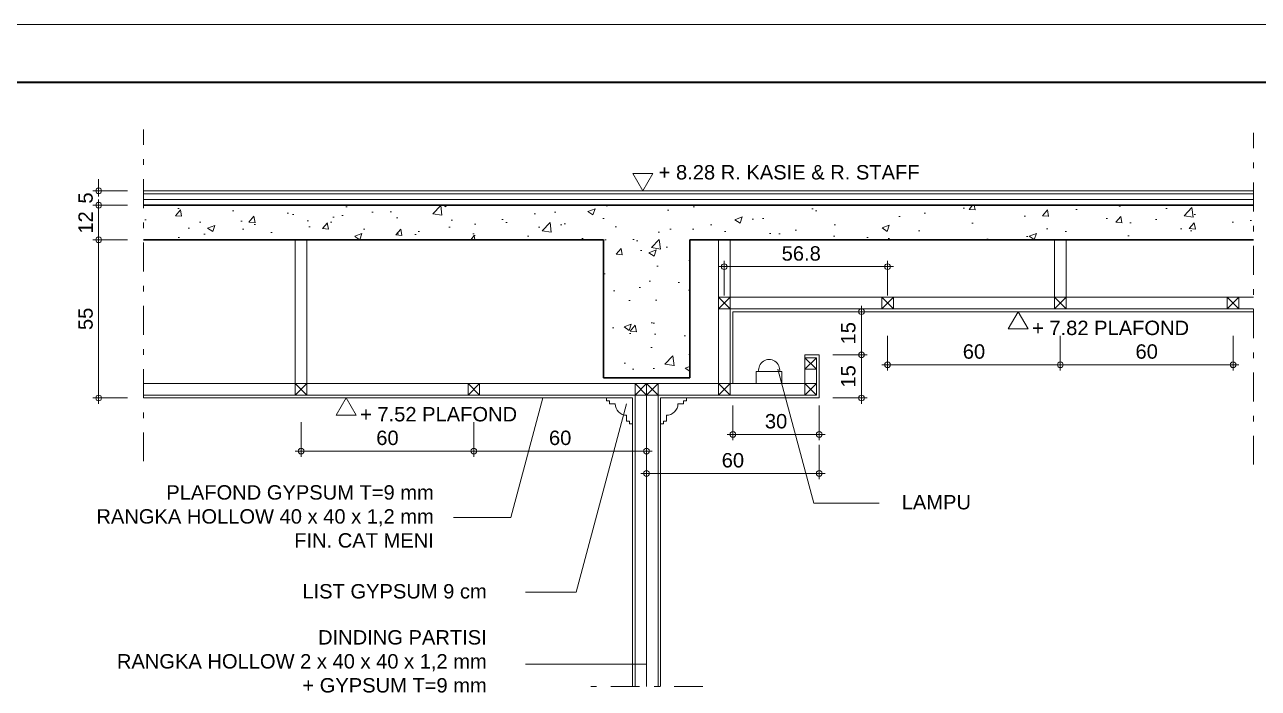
# Model space of a CAD drawing. Header units: millimetres. Extents: x -11 to 1625, y -267 to 180.
# Drawn here: x 941.52 to 962.95, y -113.53 to -102 of the extents above; entities that cross this region are included whole.
import ezdxf
from ezdxf.enums import TextEntityAlignment as Align

# ---------------------------------------------------------------- set-up
doc = ezdxf.new("R2010")
doc.units = ezdxf.units.MM
doc.linetypes.add('DASHDOT', pattern=[1, 0.5, -0.25, 0, -0.25])
for name, color, linetype, lineweight in [('ars', 11, 'Continuous', 5), ('blk', 1, 'Continuous', 30), ('GRS KOP', 1, 'Continuous', 35), ('kop', 7, 'Continuous', 20), ('lan', 7, 'Continuous', 15), ('not', 7, 'Continuous', 20), ('PARTISI', 190, 'Continuous', 9), ('pla', 213, 'Continuous', 15), ('u', 6, 'Continuous', 20)]:
    doc.layers.add(name, color=color, linetype=linetype, lineweight=lineweight)
doc.styles.add('BARU', font='complex.shx')
doc.styles.add('S', font='SIMPLEX', dxfattribs={"width": 1.1})
doc.styles.get("Standard").update_dxf_attribs({"font": 'ARIALUNI.TTF'})
doc.linetypes.add('BATTING', pattern='A,0.0001,-0.1,[134,ltypeshp.shx,S=0.1,R=0,X=-0.1,Y=0],-0.2,[134,ltypeshp.shx,S=0.1,R=180,X=0.1,Y=0],-0.1', length=0.4001)
doc.dimstyles.new('SK-20', dxfattribs={"dimtxt": 0.25, "dimasz": 0.1, "dimexe": 0.1, "dimexo": 0, "dimgap": 0.1, "dimtad": 1, "dimdec": 0, "dimlfac": 20, "dimzin": 12, "dimdsep": 46, "dimtxsty": 'Standard', "dimblk": 'BULAT', "dimcen": 0.1, "dimdle": 0.1, "dimclrd": 256, "dimclre": 256, "dimclrt": 256, "dimadec": 0, "dimazin": 3, "dimtfac": 1, "dimtdec": 0, "dimtix": 1, "dimtofl": 0, "dimtmove": 0, "dimatfit": 3, "dimldrblk": 'BULAT', "dimfxl": 0, "dimtolj": 1, "dimtzin": 0, "dimlwd": -1, "dimlwe": -1, "dimarcsym": 0})

# ---------------------------------------------------------------- blocks, each defined once
blk = doc.blocks.new('BULAT')
for p, q in [((-1, 0), (1, 0)), ((0, -1), (0, 1))]:
    blk.add_line(p, q)
blk.add_circle((0, 0), 0.5)
blk = doc.blocks.new('*D2758')
at = {"layer": 'Defpoints', "color": 0, "ltscale": 0.15}
for p in [(955.556, -107.737), (955.556, -108.487), (956.056, -108.487)]:
    blk.add_point(p, dxfattribs=at)
at = {"layer": 'u', "ltscale": 0.15}
for p, q in [((955.556, -107.737), (956.156, -107.737)), ((956.056, -107.837), (956.056, -108.387)), ((955.556, -108.487), (956.156, -108.487))]:
    blk.add_line(p, q, dxfattribs=at)
at = {"layer": 'u', "ltscale": 0.15, "xscale": 0.1, "yscale": 0.1, "zscale": 0.1}
for p, rotation in [((956.056, -107.737), 90), ((956.056, -108.487), 270)]:
    blk.add_blockref('BULAT', p, dxfattribs=dict(at, rotation=rotation))
at = {"layer": 'u', "ltscale": 0.15, "insert": (955.828, -108.112), "char_height": 0.25, "attachment_point": 5, "rotation": 90}
blk.add_mtext('\\A1;15', dxfattribs=at)
blk = doc.blocks.new('*D2759')
at = {"layer": 'Defpoints', "color": 0, "ltscale": 0.15}
for p in [(955.556, -106.987), (955.556, -107.737), (956.056, -107.737)]:
    blk.add_point(p, dxfattribs=at)
at = {"layer": 'u', "ltscale": 0.15}
for p, q in [((955.556, -106.987), (956.156, -106.987)), ((956.056, -107.087), (956.056, -107.637)), ((955.556, -107.737), (956.156, -107.737))]:
    blk.add_line(p, q, dxfattribs=at)
at = {"layer": 'u', "ltscale": 0.15, "xscale": 0.1, "yscale": 0.1, "zscale": 0.1}
for p, rotation in [((956.056, -106.987), 90), ((956.056, -107.737), 270)]:
    blk.add_blockref('BULAT', p, dxfattribs=dict(at, rotation=rotation))
at = {"layer": 'u', "ltscale": 0.15, "insert": (955.828, -107.362), "char_height": 0.25, "attachment_point": 5, "rotation": 90}
blk.add_mtext('\\A1;15', dxfattribs=at)
blk = doc.blocks.new('*D2760')
at = {"layer": 'Defpoints', "color": 0, "ltscale": 0.15}
for p in [(953.823, -108.62), (955.323, -108.62), (953.823, -109.12)]:
    blk.add_point(p, dxfattribs=at)
at = {"layer": 'u', "ltscale": 0.15}
for p, q in [((953.823, -108.62), (953.823, -109.22)), ((955.323, -108.62), (955.323, -109.22)), ((955.223, -109.12), (953.923, -109.12))]:
    blk.add_line(p, q, dxfattribs=at)
at = {"layer": 'u', "ltscale": 0.15, "xscale": 0.1, "yscale": 0.1, "zscale": 0.1, "rotation": 180}
blk.add_blockref('BULAT', (953.823, -109.12), dxfattribs=at)
at = {"layer": 'u', "ltscale": 0.15, "xscale": 0.1, "yscale": 0.1, "zscale": 0.1}
blk.add_blockref('BULAT', (955.323, -109.12), dxfattribs=at)
at = {"layer": 'u', "ltscale": 0.15, "insert": (954.573, -108.892), "char_height": 0.25, "attachment_point": 5}
blk.add_mtext('\\A1;30', dxfattribs=at)
blk = doc.blocks.new('PEIL')
blk.add_lwpolyline([(-0.188, 0.325), (0.188, 0.325), (0, 0)], close=True)
at = {"style": 'S', "width": 1.1, "flags": 4}
blk.add_attdef('CAT', (0.265, 0.036), '', height=0.2, dxfattribs=at)
blk = doc.blocks.new('*D2761')
at = {"layer": 'Defpoints', "color": 0, "ltscale": 0.15}
for p in [(949.323, -108.909), (952.323, -108.909), (949.323, -109.409)]:
    blk.add_point(p, dxfattribs=at)
at = {"layer": 'u', "ltscale": 0.15}
for p, q in [((949.323, -108.909), (949.323, -109.509)), ((952.323, -108.909), (952.323, -109.509)), ((952.223, -109.409), (949.423, -109.409))]:
    blk.add_line(p, q, dxfattribs=at)
at = {"layer": 'u', "ltscale": 0.15, "xscale": 0.1, "yscale": 0.1, "zscale": 0.1, "rotation": 180}
blk.add_blockref('BULAT', (949.323, -109.409), dxfattribs=at)
at = {"layer": 'u', "ltscale": 0.15, "xscale": 0.1, "yscale": 0.1, "zscale": 0.1}
blk.add_blockref('BULAT', (952.323, -109.409), dxfattribs=at)
at = {"layer": 'u', "ltscale": 0.15, "insert": (950.823, -109.181), "char_height": 0.25, "attachment_point": 5}
blk.add_mtext('\\A1;60', dxfattribs=at)
blk = doc.blocks.new('*D2762')
at = {"layer": 'Defpoints', "color": 0, "ltscale": 0.15}
for p in [(956.51, -107.409), (959.51, -107.409), (956.51, -107.909)]:
    blk.add_point(p, dxfattribs=at)
at = {"layer": 'u', "ltscale": 0.15}
for p, q in [((956.51, -107.409), (956.51, -108.009)), ((959.51, -107.409), (959.51, -108.009)), ((959.41, -107.909), (956.61, -107.909))]:
    blk.add_line(p, q, dxfattribs=at)
at = {"layer": 'u', "ltscale": 0.15, "xscale": 0.1, "yscale": 0.1, "zscale": 0.1, "rotation": 180}
blk.add_blockref('BULAT', (956.51, -107.909), dxfattribs=at)
at = {"layer": 'u', "ltscale": 0.15, "xscale": 0.1, "yscale": 0.1, "zscale": 0.1}
blk.add_blockref('BULAT', (959.51, -107.909), dxfattribs=at)
at = {"layer": 'u', "ltscale": 0.15, "insert": (958.01, -107.681), "char_height": 0.25, "attachment_point": 5}
blk.add_mtext('\\A1;60', dxfattribs=at)
blk = doc.blocks.new('PEILA')
blk.add_lwpolyline([(-0.188, -0.325), (0.188, -0.325), (0, 0)], close=True)
at = {"style": 'S', "width": 1.1, "flags": 4}
blk.add_attdef('CAT', (0.265, -0.289), '', height=0.2, dxfattribs=at)
blk = doc.blocks.new('*D2763')
at = {"layer": 'Defpoints', "color": 0, "ltscale": 0.15}
for p in [(946.323, -108.909), (949.323, -108.909), (946.323, -109.409)]:
    blk.add_point(p, dxfattribs=at)
at = {"layer": 'u', "ltscale": 0.15}
for p, q in [((946.323, -108.909), (946.323, -109.509)), ((949.323, -108.909), (949.323, -109.509)), ((949.223, -109.409), (946.423, -109.409))]:
    blk.add_line(p, q, dxfattribs=at)
at = {"layer": 'u', "ltscale": 0.15, "xscale": 0.1, "yscale": 0.1, "zscale": 0.1, "rotation": 180}
blk.add_blockref('BULAT', (946.323, -109.409), dxfattribs=at)
at = {"layer": 'u', "ltscale": 0.15, "xscale": 0.1, "yscale": 0.1, "zscale": 0.1}
blk.add_blockref('BULAT', (949.323, -109.409), dxfattribs=at)
at = {"layer": 'u', "ltscale": 0.15, "insert": (947.823, -109.181), "char_height": 0.25, "attachment_point": 5}
blk.add_mtext('\\A1;60', dxfattribs=at)
blk = doc.blocks.new('*D2764')
at = {"layer": 'Defpoints', "color": 0, "ltscale": 0.15}
for p in [(952.323, -109.298), (955.323, -109.298), (955.323, -109.798)]:
    blk.add_point(p, dxfattribs=at)
at = {"layer": 'u', "ltscale": 0.15}
for p, q in [((952.323, -109.298), (952.323, -109.898)), ((955.323, -109.298), (955.323, -109.898)), ((952.423, -109.798), (955.223, -109.798))]:
    blk.add_line(p, q, dxfattribs=at)
at = {"layer": 'u', "ltscale": 0.15, "xscale": 0.1, "yscale": 0.1, "zscale": 0.1, "rotation": 180}
blk.add_blockref('BULAT', (952.323, -109.798), dxfattribs=at)
at = {"layer": 'u', "ltscale": 0.15, "xscale": 0.1, "yscale": 0.1, "zscale": 0.1}
blk.add_blockref('BULAT', (955.323, -109.798), dxfattribs=at)
at = {"layer": 'u', "ltscale": 0.15, "insert": (953.823, -109.57), "char_height": 0.25, "attachment_point": 5}
blk.add_mtext('\\A1;60', dxfattribs=at)
blk = doc.blocks.new('*D2765')
at = {"layer": 'Defpoints', "color": 0, "ltscale": 0.15}
for p in [(959.51, -107.409), (962.51, -107.409), (959.51, -107.909)]:
    blk.add_point(p, dxfattribs=at)
at = {"layer": 'u', "ltscale": 0.15}
for p, q in [((959.51, -107.409), (959.51, -108.009)), ((962.51, -107.409), (962.51, -108.009)), ((962.41, -107.909), (959.61, -107.909))]:
    blk.add_line(p, q, dxfattribs=at)
at = {"layer": 'u', "ltscale": 0.15, "xscale": 0.1, "yscale": 0.1, "zscale": 0.1, "rotation": 180}
blk.add_blockref('BULAT', (959.51, -107.909), dxfattribs=at)
at = {"layer": 'u', "ltscale": 0.15, "xscale": 0.1, "yscale": 0.1, "zscale": 0.1}
blk.add_blockref('BULAT', (962.51, -107.909), dxfattribs=at)
at = {"layer": 'u', "ltscale": 0.15, "insert": (961.01, -107.681), "char_height": 0.25, "attachment_point": 5}
blk.add_mtext('\\A1;60', dxfattribs=at)
blk = doc.blocks.new('*D2766')
at = {"layer": 'Defpoints', "color": 0, "ltscale": 0.15}
for p in [(953.673, -106.205), (953.673, -106.705), (956.51, -106.705)]:
    blk.add_point(p, dxfattribs=at)
at = {"layer": 'u', "ltscale": 0.15}
for p, q in [((953.673, -106.705), (953.673, -106.105)), ((956.41, -106.205), (953.773, -106.205)), ((956.51, -106.705), (956.51, -106.105))]:
    blk.add_line(p, q, dxfattribs=at)
at = {"layer": 'u', "ltscale": 0.15, "xscale": 0.1, "yscale": 0.1, "zscale": 0.1, "rotation": 180}
blk.add_blockref('BULAT', (953.673, -106.205), dxfattribs=at)
at = {"layer": 'u', "ltscale": 0.15, "xscale": 0.1, "yscale": 0.1, "zscale": 0.1}
blk.add_blockref('BULAT', (956.51, -106.205), dxfattribs=at)
at = {"layer": 'u', "ltscale": 0.15, "insert": (955.01, -105.977), "char_height": 0.25, "attachment_point": 5}
blk.add_mtext('\\A1;56.8', dxfattribs=at)
blk = doc.blocks.new('*D2822')
at = {"layer": 'Defpoints', "color": 0, "ltscale": 0.15}
for p in [(943.307, -104.887), (942.807, -105.137), (943.307, -105.137)]:
    blk.add_point(p, dxfattribs=at)
at = {"layer": 'u', "ltscale": 0.15}
for p, q in [((942.807, -104.787), (942.807, -104.687)), ((943.307, -104.887), (942.707, -104.887)), ((943.307, -105.137), (942.707, -105.137)), ((942.807, -105.237), (942.807, -105.337))]:
    blk.add_line(p, q, dxfattribs=at)
at = {"layer": 'u', "ltscale": 0.15, "xscale": 0.1, "yscale": 0.1, "zscale": 0.1}
for p, rotation in [((942.807, -104.887), 270), ((942.807, -105.137), 90)]:
    blk.add_blockref('BULAT', p, dxfattribs=dict(at, rotation=rotation))
at = {"layer": 'u', "ltscale": 0.15, "insert": (942.58, -105.012), "char_height": 0.25, "attachment_point": 5, "rotation": 90}
blk.add_mtext('\\A1;5', dxfattribs=at)
blk = doc.blocks.new('*D2823')
at = {"layer": 'Defpoints', "color": 0, "ltscale": 0.15}
for p in [(943.307, -105.137), (942.807, -105.737), (943.307, -105.737)]:
    blk.add_point(p, dxfattribs=at)
at = {"layer": 'u', "ltscale": 0.15}
for p, q in [((943.307, -105.137), (942.707, -105.137)), ((942.807, -105.237), (942.807, -105.637)), ((943.307, -105.737), (942.707, -105.737))]:
    blk.add_line(p, q, dxfattribs=at)
at = {"layer": 'u', "ltscale": 0.15, "xscale": 0.1, "yscale": 0.1, "zscale": 0.1}
for p, rotation in [((942.807, -105.137), 90), ((942.807, -105.737), 270)]:
    blk.add_blockref('BULAT', p, dxfattribs=dict(at, rotation=rotation))
at = {"layer": 'u', "ltscale": 0.15, "insert": (942.581, -105.437), "char_height": 0.25, "attachment_point": 5, "rotation": 90}
blk.add_mtext('\\A1;12', dxfattribs=at)
blk = doc.blocks.new('*D2824')
at = {"layer": 'Defpoints', "color": 0, "ltscale": 0.15}
for p in [(943.307, -105.737), (942.807, -108.487), (943.307, -108.487)]:
    blk.add_point(p, dxfattribs=at)
at = {"layer": 'u', "ltscale": 0.15}
for p, q in [((943.307, -105.737), (942.707, -105.737)), ((942.807, -105.837), (942.807, -108.387)), ((943.307, -108.487), (942.707, -108.487))]:
    blk.add_line(p, q, dxfattribs=at)
at = {"layer": 'u', "ltscale": 0.15, "xscale": 0.1, "yscale": 0.1, "zscale": 0.1}
for p, rotation in [((942.807, -105.737), 90), ((942.807, -108.487), 270)]:
    blk.add_blockref('BULAT', p, dxfattribs=dict(at, rotation=rotation))
at = {"layer": 'u', "ltscale": 0.15, "insert": (942.58, -107.112), "char_height": 0.25, "attachment_point": 5, "rotation": 90}
blk.add_mtext('\\A1;55', dxfattribs=at)
blk = doc.blocks.new('kop')
at = {"layer": 'GRS KOP'}
blk.add_lwpolyline([(1, 54), (83, 54), (83, 1), (1, 1)], close=True, dxfattribs=at)
at = {"layer": 'kop', "color": 7}
blk.add_line((84, 55), (0, 55), dxfattribs=at)
at = {"layer": 'kop', "style": 'BARU', "flags": 4}
for p, height in [((73.8, 5.4), 0.35), ((80.303, 5.382), 0.25), ((73.8, 4.9), 0.35), ((80.303, 4.882), 0.25), ((73.8, 4.4), 0.35), ((80.303, 4.382), 0.25)]:
    blk.add_attdef('-', p, '', height=height, dxfattribs=at)
at = {"layer": 'kop', "flags": 4}
for tag, p in [('AR-00', (78.057, 2.648)), ('00', (81.238, 2.647))]:
    blk.add_attdef(tag, text='', height=0.35, dxfattribs=at).set_placement(p, align=Align.MIDDLE)

msp = doc.modelspace()

# ---------------------------------------------------------------- hatches: boundary and pattern name
at = {"layer": 'lan'}
h = msp.add_hatch(dxfattribs=at)
h.set_pattern_fill('AR-CONC', color=256, scale=0.007)
h.set_pattern_definition([(50, (620.6993, -202.0253), (1.2752927, -0.1115736), [0.13335, -1.46685]), (355, (620.6993, -202.0253), (-0.246704, 1.337398), [0.10668, -1.173484]), (100.45144, (620.8056, -202.0346), (1.0285887, 1.2258243), [0.11333, -1.2466317]), (46.1842, (620.6993, -201.6697), (1.897553, -0.294296), [0.200025, -2.200275]), (96.63556, (620.8574, -201.6942), (1.661829, 1.731983), [0.169995, -1.869949]), (351.18415, (620.6993, -201.6697), (1.661829, 1.731983), [0.16002, -1.760218]), (21, (620.8771, -201.7586), (1.0613007, -0.7158564), [0.13335, -1.46685]), (326, (620.8771, -201.7586), (0.432614, 1.289316), [0.10668, -1.17348]), (71.45144, (620.9655, -201.8182), (1.493915, 0.5734594), [0.11333, -1.2466296]), (37.5, (620.6993, -202.0253), (0.0216202, 0.5918853), [0, -1.159256, 0, -1.19126, 0, -1.177925]), (7.5, (620.6993, -202.0253), (0.4677376, 0.701264), [0, -0.679196, 0, -1.132586, 0, -0.448945]), (327.5, (620.3028, -202.0253), (0.94913417, -0.0401012), [0, -0.4445, 0, -1.38684, 0, -1.84023]), (317.5, (620.125, -202.0253), (1.0369043, 0.1779854), [0, -0.57785, 0, -0.921004, 0, -1.30683])])
h.paths.add_polyline_path([(962.8675549, -105.7370159), (962.8675549, -105.1370159), (943.5876664, -105.1370159), (943.5876664, -105.7370159), (951.5727451, -105.7370159), (951.5727451, -108.1370159), (953.0727451, -108.1370159), (953.0727451, -105.7370159)])

# ---------------------------------------------------------------- linework, layer by layer
at = {"layer": 'ars'}
for p, q in [((962.8675549, -104.8870159), (943.5876664, -104.8870159)), ((962.8675549, -104.9370159), (943.5876664, -104.9370159)), ((953.7727451, -106.9370159), (953.5727451, -106.7370159)), ((953.7727451, -106.7370159), (953.5727451, -106.9370159)), ((956.6102451, -106.9370159), (956.4102451, -106.7370159)), ((956.6102451, -106.7370159), (956.4102451, -106.9370159)), ((959.6102451, -106.9370159), (959.4102451, -106.7370159)), ((959.6102451, -106.7370159), (959.4102451, -106.9370159)), ((962.6102451, -106.9370159), (962.4102451, -106.7370159)), ((962.6102451, -106.7370159), (962.4102451, -106.9370159)), ((953.8227451, -106.9870159), (953.8227451, -108.2370159)), ((962.8675549, -106.9870159), (953.8227451, -106.9870159)), ((955.0727451, -107.7870159), (955.0727451, -107.7370159)), ((955.0727451, -107.7370159), (955.3227451, -107.7370159)), ((955.3227451, -108.4870159), (955.3227451, -107.7370159)), ((955.2727451, -107.9870159), (955.0727451, -107.7870159)), ((955.2727451, -107.7870159), (955.0727451, -107.9870159)), ((946.2227451, -108.4370159), (946.4227451, -108.2370159)), ((946.2227451, -108.2370159), (946.4227451, -108.4370159)), ((949.2227451, -108.4370159), (949.4227451, -108.2370159)), ((949.2227451, -108.2370159), (949.4227451, -108.4370159)), ((952.1227451, -108.4370159), (952.3227451, -108.2370159)), ((952.1227451, -108.2370159), (952.3227451, -108.4370159)), ((952.5227451, -108.4370159), (952.3227451, -108.2370159)), ((952.5227451, -108.2370159), (952.3227451, -108.4370159)), ((953.7727451, -108.4370159), (953.5727451, -108.2370159)), ((953.7727451, -108.2370159), (953.5727451, -108.4370159)), ((955.2727451, -108.4370159), (955.0727451, -108.2370159)), ((955.2727451, -108.2370159), (955.0727451, -108.4370159)), ((952.0777451, -108.4870159), (943.5876664, -108.4870159)), ((952.0777451, -108.4870159), (952.0777451, -113.497792)), ((952.5677451, -108.4870159), (952.5677451, -113.497792)), ((955.3227451, -108.4870159), (952.5677451, -108.4870159))]:
    msp.add_line(p, q, dxfattribs=at)
at = {"layer": 'ars', "linetype": 'BATTING', "ltscale": 0.25}
msp.add_line((962.8675549, -105.0370159), (943.5876664, -105.0370159), dxfattribs=at)
at = {"layer": 'ars'}
msp.add_lwpolyline([(954.2251364, -108.2370159), (954.6703537, -108.2370159), (954.6703537, -108.0275299), (954.2251364, -108.0275299)], close=True, dxfattribs=at)
msp.add_arc((954.4525933, -108.0017659), 0.1830589, 351.90926617, 188.09073383, dxfattribs=at)
at = {"layer": 'blk'}
for p, q in [((962.8675549, -105.1370159), (943.5876664, -105.1370159)), ((951.5727451, -105.7370159), (943.5876664, -105.7370159)), ((951.5727451, -105.7370159), (951.5727451, -108.1370159)), ((962.8675549, -105.7370159), (953.0727451, -105.7370159)), ((953.0727451, -105.7370159), (953.0727451, -108.1370159)), ((953.0727451, -108.1370159), (951.5727451, -108.1370159))]:
    msp.add_line(p, q, dxfattribs=at)
at = {"layer": 'lan'}
for points in [[(951.6777451, -108.5870159), (951.6777451, -108.5370159), (951.6277451, -108.5370159), (951.6277451, -108.4870159), (952.0777451, -108.4870159), (952.0777451, -108.9370159), (952.0277451, -108.9370159), (952.0277451, -108.8870159), (951.9777451, -108.8870159), (951.9777451, -108.7870159, -0.4142135624), (951.7777451, -108.5870159)], [(952.9677451, -108.5870159), (952.9677451, -108.5370159), (953.0177451, -108.5370159), (953.0177451, -108.4870159), (952.5677451, -108.4870159), (952.5677451, -108.9370159), (952.6177451, -108.9370159), (952.6177451, -108.8870159), (952.6677451, -108.8870159), (952.6677451, -108.7870159, 0.4142135624), (952.8677451, -108.5870159)]]:
    msp.add_lwpolyline(points, format="xyb", close=True, dxfattribs=at)
at = {"layer": 'not', "linetype": 'DASHDOT'}
for p, q in [((943.5876664, -109.586945), (943.5876664, -103.8201474)), ((962.8675549, -109.6449928), (962.8675549, -103.8781952)), ((953.3027451, -113.497792), (951.3427451, -113.497792))]:
    msp.add_line(p, q, dxfattribs=at)
at = {"layer": 'not'}
for p, q in [((955.2288107, -110.313563), (954.6050706, -107.9857333)), ((949.9642913, -110.5633207), (950.5206355, -108.4870159)), ((951.1003125, -111.8616389), (951.9777451, -108.5870159)), ((956.3641613, -110.313563), (955.2288107, -110.313563)), ((948.970509, -110.5633207), (949.9642913, -110.5633207)), ((950.2186543, -111.8616389), (951.1003125, -111.8616389)), ((950.2186543, -113.1112418), (952.3227451, -113.1112418))]:
    msp.add_line(p, q, dxfattribs=at)
at = {"layer": 'PARTISI'}
for p, q in [((952.1227451, -108.2370159), (952.1227451, -113.497792)), ((952.3227451, -108.2370159), (952.3227451, -113.497792)), ((952.5227451, -108.2370159), (952.5227451, -113.497792))]:
    msp.add_line(p, q, dxfattribs=at)
at = {"layer": 'pla'}
for p, q in [((946.2227451, -105.7370159), (946.2227451, -108.4370159)), ((946.4227451, -105.7370159), (946.4227451, -108.4370159)), ((953.5727451, -105.7370159), (953.5727451, -108.4370159)), ((953.7727451, -105.7370159), (953.7727451, -108.4370159)), ((959.4102451, -105.7370159), (959.4102451, -106.9370159)), ((959.6102451, -105.7370159), (959.6102451, -106.9370159)), ((962.8675549, -106.7370159), (953.5727451, -106.7370159)), ((956.4102451, -106.7370159), (956.4102451, -106.9370159)), ((956.6102451, -106.7370159), (956.6102451, -106.9370159)), ((962.4102451, -106.7370159), (962.4102451, -106.9370159)), ((962.6102451, -106.7370159), (962.6102451, -106.9370159)), ((962.8675549, -106.9370159), (953.5727451, -106.9370159)), ((955.0727451, -107.7870159), (955.0727451, -108.4370159)), ((955.0727451, -107.7870159), (955.2727451, -107.7870159)), ((955.0727451, -107.7870159), (955.0727451, -108.4370159)), ((955.0727451, -107.9870159), (955.2727451, -107.9870159)), ((955.2727451, -107.7870159), (955.2727451, -108.4370159)), ((955.2727451, -107.7870159), (955.2727451, -108.4370159)), ((955.2727451, -108.2370159), (943.5876664, -108.2370159)), ((949.2227451, -108.2370159), (949.2227451, -108.4370159)), ((949.4227451, -108.2370159), (949.4227451, -108.4370159)), ((953.5727451, -108.2370159), (953.5727451, -108.4370159)), ((955.0727451, -108.2370159), (955.0727451, -108.4370159)), ((955.2727451, -108.4370159), (943.5876664, -108.4370159))]:
    msp.add_line(p, q, dxfattribs=at)

# ---------------------------------------------------------------- block references
at = {"layer": 'kop'}
msp.add_blockref('kop', (911.2141622, -157), dxfattribs=at)
at = {"layer": 'not'}
ref = msp.add_blockref('PEIL', (952.2571958, -104.8870159), dxfattribs=dict(at, xscale=0.9237604307034011, yscale=0.9237604307034011, zscale=0.9237604307034011))
ref.add_attrib('CAT', '+ 8.28 R. KASIE & R. STAFF', (952.5338694, -104.68971), dxfattribs={"layer": '0', "height": 0.25, "flags": 4})
ref = msp.add_blockref('PEILA', (958.7763347, -106.9870159), dxfattribs=dict(at, xscale=0.9237604307034011, yscale=0.9237604307034011, zscale=0.9237604307034011))
ref.add_attrib('CAT', '+ 7.82 PLAFOND', (959.0196801, -107.3935677), dxfattribs={"layer": '0', "height": 0.25, "flags": 4})
ref = msp.add_blockref('PEILA', (947.104477, -108.4870159), dxfattribs=dict(at, xscale=0.9237604307034011, yscale=0.9237604307034011, zscale=0.9237604307034011))
ref.add_attrib('CAT', '+ 7.52 PLAFOND', (947.3478223, -108.8935677), dxfattribs={"layer": '0', "height": 0.25, "flags": 4})

# ---------------------------------------------------------------- texts
at = {"layer": 'not', "char_height": 0.25, "attachment_point": 3}
for s, width, insert in [('PLAFOND GYPSUM T=9 mm\\PRANGKA HOLLOW 40 x 40 x 1,2 mm\\PFIN. CAT MENI', 5.991879666, (948.6283108, -110.0025235)), ('LAMPU', 1.281276938, (957.9579279, -110.1725603)), ('LIST GYPSUM 9 cm', 4.790343037, (949.5474542, -111.7206361)), ('DINDING PARTISI\\PRANGKA HOLLOW 2 x 40 x 40 x 1,2 mm\\P+ GYPSUM T=9 mm', 6.45299154, (949.5474542, -112.5206361))]:
    msp.add_mtext_dynamic_manual_height_columns(s, width=width, gutter_width=4.3707989, heights=[0], dxfattribs=dict(at, insert=insert))

# ---------------------------------------------------------------- dimensions: what is measured, and where the dimension line sits
at = {"layer": 'u', "ltscale": 0.15}
for base, p1, p2, angle, picture, middle in [((942.8069265, -105.1370159), (943.3069265, -104.8870159), (943.3069265, -105.1370159), 270, '*D2822', (942.8069265, -105.0120159)), ((942.8069265, -105.7370159), (943.3069265, -105.1370159), (943.3069265, -105.7370159), 270, '*D2823', (942.8069265, -105.4370159)), ((942.8069265, -108.4870159), (943.3069265, -105.7370159), (943.3069265, -108.4870159), 270, '*D2824', (942.8069265, -107.1120159)), ((956.0557856, -107.7370159), (955.5557856, -106.9870159), (955.5557856, -107.7370159), 270, '*D2759', (956.0557856, -107.3620159)), ((956.5102451, -107.9086555), (959.5102451, -107.4086555), (956.5102451, -107.4086555), 180, '*D2762', (958.0102451, -107.9086555)), ((959.5102451, -107.9086555), (962.5102451, -107.4086555), (959.5102451, -107.4086555), 180, '*D2765', (961.0102451, -107.9086555)), ((956.0557856, -108.4870159), (955.5557856, -107.7370159), (955.5557856, -108.4870159), 270, '*D2758', (956.0557856, -108.1120159)), ((953.8227451, -109.1200564), (955.3227451, -108.6200564), (953.8227451, -108.6200564), 180, '*D2760', (954.5727451, -109.1200564)), ((946.3227451, -109.4086555), (949.3227451, -108.9086555), (946.3227451, -108.9086555), 180, '*D2763', (947.8227451, -109.4086555)), ((949.3227451, -109.4086555), (952.3227451, -108.9086555), (949.3227451, -108.9086555), 180, '*D2761', (950.8227451, -109.4086555))]:
    dim = msp.add_linear_dim(base=base, p1=p1, p2=p2, angle=angle, dimstyle='SK-20', dxfattribs=at)
    dim.commit()
    dim.dimension.update_dxf_attribs({"geometry": picture, "text_midpoint": middle, "dimtype": 160})
dim = msp.add_linear_dim(base=(953.6727450649, -106.2049496494), p1=(956.5102450649, -106.7049496494), p2=(953.6727450649, -106.7049496494), angle=180, dimstyle='SK-20', override={"dimdec": 1}, dxfattribs=at)
dim.commit()
dim.dimension.update_dxf_attribs({"geometry": '*D2766', "text_midpoint": (955.0102450649, -106.2049496494), "dimtype": 160})
dim = msp.add_linear_dim(base=(955.3227451, -109.7976182), p1=(952.3227451, -109.2976182), p2=(955.3227451, -109.2976182), dimstyle='SK-20', dxfattribs=at)
dim.commit()
dim.dimension.update_dxf_attribs({"geometry": '*D2764', "text_midpoint": (953.8227451, -109.7976182), "dimtype": 160})

doc.saveas('drawing.dxf')
